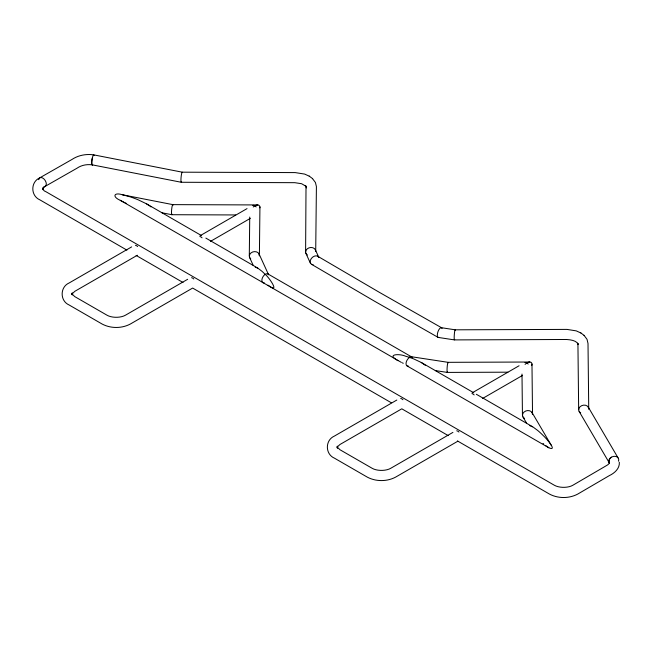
<?xml version="1.0" encoding="UTF-8"?>
<svg xmlns="http://www.w3.org/2000/svg" width="652" height="652" viewBox="0 0 652 652"><rect width="100%" height="100%" fill="white"/><g stroke="black" fill="none" stroke-linecap="round" stroke-linejoin="round"><path stroke-width="0.98" d="M249.3 256.163L249.732 217.051M259.398 255.339L259.928 207.034M305.609 251.965L306.016 186.187L306.407 187.89L306.522 187.32L305.315 185.641L305.959 186.268L301.623 183.725L294.834 182.682L181.264 182.267L92.331 164.866C86.496 164.043 81.109 165.315 76.789 168.338L45.159 186.366M72.07 294.459L71.997 293.172L72.396 294.9L71.859 293.775L74.76 296.611L106.936 315.169C111.802 318.013 120.653 318.013 125.526 315.169L187.662 279.292M337.271 447.671L337.239 446.384L337.63 448.103L337.125 446.962L340.034 449.782L372.056 468.234C376.823 471.127 386.074 471.127 390.841 468.234L452.928 432.39M72.022 294.712L72.413 292.993L72.046 293.922M337.223 447.924L337.614 446.196L337.451 446.669M531.747 365.511L531.893 364.916A3.61 2.07 -60.3 0 0 531.877 363.384L531.168 362.373L529.864 362.023L448.046 362.325L409.921 356.505M42.722 188.746C43.725 187.515 41.981 187.589 43.065 189.732C41.589 186.635 44.206 191.884 45.273 191.329L554.314 485.227C559.155 488.046 568.145 488.063 572.896 485.227L604.127 466.971C606.988 465.161 608.397 464.917 609.465 462.741M42.584 188.958L43.79 187.279M71.907 294.133L74.817 291.322L137.352 255.242M337.483 446.759L339.985 444.485L401.795 408.812L448.234 435.617M43.651 187.458L43.146 187.906L45.477 186.154M39.748 177.849C30.481 181.908 30.53 195.779 39.788 199.805L126.92 250.115M131.639 246.896L69.226 282.927C59.854 286.904 59.772 300.922 69.12 304.981L102.119 324.036C110.75 328.608 121.704 328.608 130.335 324.036L192.65 288.062L391.249 402.724M94.067 155.551A5.061 0.937 -82.3 0 0 92.535 157.303L92.47 157.58A5.045 1.32 -78.9 0 0 91.614 162.625A5.045 1.32 -78.9 0 0 92.437 164.85L92.519 164.809A5.061 0.937 -82.3 0 0 92.649 164.687M200.082 235.731L247.026 208.624M210.4 241.419L250.295 218.387M396.807 400.051L334.337 436.115C324.989 440.181 325.071 454.191 334.452 458.169L367.443 477.215C376.025 481.698 386.872 481.698 395.454 477.215L457.794 441.233M472.187 392.838L519.073 365.764M482.521 398.511L522.513 375.43M39.911 177.751L71.867 159.528C78.232 155.249 86.154 153.766 93.701 154.858M579.115 411.428L609.27 462.83A5.061 4.026 -22 0 1 611.454 457.174L611.698 457.044A5.061 4.026 -22 0 1 617.061 456.987A5.061 4.026 -22 0 1 618.446 461.2M92.437 164.85L92.527 164.817A5.061 0.937 -82.3 0 1 91.875 162.658A5.061 0.937 -82.3 0 1 92.478 157.54M255.201 267.255L257.727 268.053L261.908 271.24A72.616 29.552 71.6 0 1 264.908 274.125C268.502 276.497 281.142 294.826 268.053 285.201M529.049 362.113L529.864 362.023M259.855 207.858A3.61 2.103 -59.7 0 0 259.83 206.325L258.73 205.103L256.969 205.021A9.666 5.615 -59.7 0 0 254.81 205.902A9.617 5.591 -59.7 0 0 253.237 206.994M507.9 372.186L447.305 372.414L435.316 370.58M257.793 204.94L172.813 204.63L122.397 194.769C113.888 191.949 111.948 196.822 120.27 200.335L401.371 362.414M235.698 214.948L171.835 214.712L161.973 212.78M529.774 425.617L533.149 427.084L537.68 430.459A95.29 41.06 70.3 0 1 543.499 435.846C545.088 437.109 558.519 452.081 548.813 447.753L407.141 365.959M441.396 327.712L455.186 329.814L566.971 329.399L576.238 330.874L580.94 333.009M438.315 337.443L454.42 339.904L566.596 339.488C572.717 339.855 576.727 341.257 578.096 344.117M94.198 154.956L182.275 172.185L295.242 172.601L304.663 174.084L309.366 176.219M122.397 194.769L128.811 196.431A95.29 66.08 47.1 0 1 138.183 199.814L146.35 203.75L201.664 235.682M402.3 362.846L403.27 363.27M125.111 202.805L126.186 203.302M124.059 202.307L120.27 200.335M473.776 392.789L421.225 362.447L413.955 359.024A72.079 51.019 44.9 0 0 409.782 357.5L408.731 357.157A71.94 50.921 44.9 0 0 405.601 356.228C399.986 353.571 385.495 353.84 397.989 360.678M441.648 327.793L379.26 292.275L317.744 256.26M438.062 337.361L374.321 301.077L311.469 264.272M205.853 238.102L257.727 268.053M267.899 273.921L412.072 357.166M476.343 394.264L532.602 426.75M136.146 255.437L183.016 282.495M457.435 440.931L549.506 494.094C558.136 498.658 569.098 498.658 577.729 494.086L609.294 475.634C614.461 473.23 619.897 468.503 619.318 462.219M146.35 203.75L149.316 205.616M421.225 362.447L425.275 365.283M548.813 447.753L545.797 445.691M584.021 335.324L587.02 339.317L588.006 343.457L588.732 408.828M312.447 178.534L315.438 182.519L316.407 186.586L315.707 251.313A5.069 4.108 -12.4 0 0 309.015 247.85A5.069 4.108 -12.4 0 0 306.742 254.516M580.793 332.903L584.2 335.462M309.219 176.105L312.626 178.672M149.911 206.048L150.897 206.871M588.275 407.109L618.031 457.826M532.024 412.488L551.25 445.251M522.953 416.954L526.563 423.099M577.965 343.906C577.134 341.558 578.226 346.114 577.933 344.028L578.658 409.717M315.372 249.814L318.836 257.393M305.943 253.457L310.376 263.139M259.137 254.093L268.608 274.794A5.045 2.91 -60 0 0 265.242 274.313L265.022 274.468A5.037 2.91 -60 0 0 261.884 279.944A5.037 2.91 -60 0 0 264.296 282.878M249.569 257.418L253.229 265.413M531.975 364.101L532.529 414.191M521.999 374.061L522.448 415.259M313.139 264.712A5.134 3.643 -44.6 0 1 311.33 258.502A5.134 3.643 -44.6 0 1 318.689 257.222M307.402 255.022A5.069 4.108 -12.4 0 1 306.945 254.696M38.916 178.99A5.053 3.089 56.8 0 1 45.094 180.327A5.053 3.089 56.8 0 1 43.969 186.602M38.77 179.667A5.053 3.089 56.8 0 1 38.81 179.43M438.714 337.483A5.134 2.078 -71.8 0 1 438.046 331.469A5.134 2.078 -71.8 0 1 442.113 328.363M181.598 181.859A5.077 0.685 -84.5 0 1 181.069 177.368A5.077 0.685 -84.5 0 1 182.454 172.478M454.713 339.35A5.069 0.522 -85.8 0 1 454.273 335.022A5.069 0.522 -85.8 0 1 455.341 330.222M580.679 412.879A5.077 4.091 -16.2 0 1 581.617 405.699A5.077 4.091 -16.2 0 1 588.683 409.089M609.343 462.953A5.045 3.904 -30.4 0 1 611.429 457.199M250.71 258.868A5.069 4.108 -12.4 0 1 252.756 251.949A5.069 4.108 -12.4 0 1 259.341 255.861M172.169 214.263A5.077 0.685 -84.5 0 1 171.639 209.61A5.077 0.685 -84.5 0 1 173.057 205.127M199.846 236.529A5.045 2.91 60 0 1 202.055 237.825M252.756 205.404A5.045 2.91 60 0 1 256.163 206.92M412.382 357.369A5.045 2.91 -60 0 1 412.635 357.638M408.47 366.122A5.045 2.91 -60 0 1 406.074 363.042A5.045 2.91 -60 0 1 409.423 357.557L409.643 357.418A5.045 2.91 -60 0 1 411.355 356.962M525.072 364.378A9.682 5.558 -60.3 0 1 529.049 362.121M543.735 444.045A95.29 41.06 70.3 0 1 543.018 443.433M447.557 371.958A5.069 0.522 -85.8 0 1 447.158 367.32A5.069 0.522 -85.8 0 1 448.226 362.814M523.849 417.924A5.077 4.091 -16.2 0 1 525.756 411.005A5.077 4.091 -16.2 0 1 532.488 414.452M524.567 418.372A5.077 4.091 -16.2 0 1 524.314 418.234M524.974 362.504A5.045 2.91 60 0 1 528.202 364.06M471.958 393.629A5.045 2.91 60 0 1 474.159 394.925M400.727 398.445A5.045 2.91 60 0 1 402.936 399.741M456.726 430.801A5.045 2.91 60 0 1 458.935 432.048M191.582 277.695A5.045 2.91 60 0 1 193.783 278.991M135.437 245.307A5.045 2.91 60 0 1 137.645 246.554"/></g></svg>
